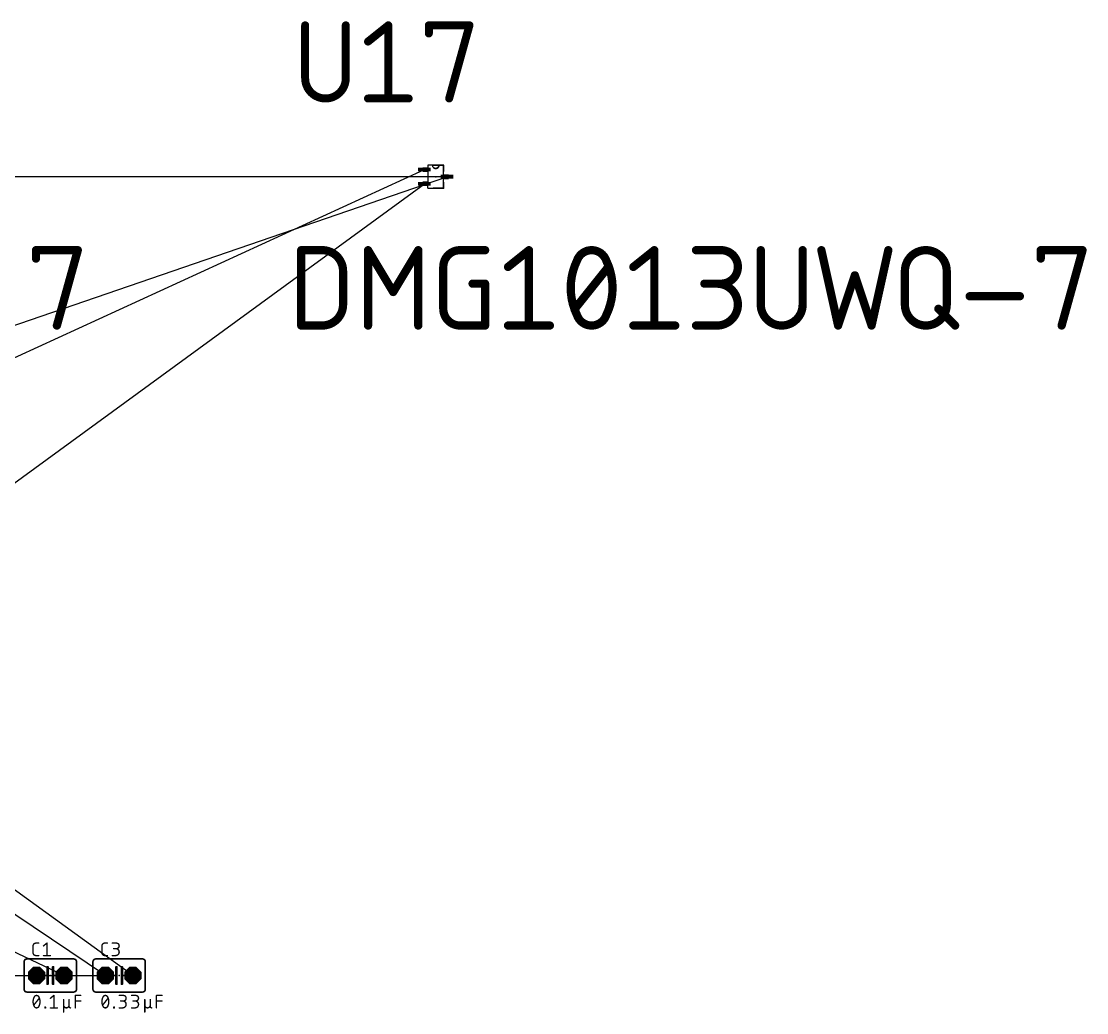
# Model space of a CAD drawing. Extents: x -132 to 159, y -19 to 91.
# Drawn here: x 60.8 to 159.1, y -0.9 to 90.5 of the extents above; entities that cross this region are included whole.
import ezdxf

# ---------------------------------------------------------------- set-up
doc = ezdxf.new("R2010")
doc.units = 0
for name, color, linetype in [('1', 22, 'CONTINUOUS'), ('17', 82, 'CONTINUOUS'), ('19', 53, 'CONTINUOUS'), ('21', 253, 'CONTINUOUS'), ('23', 7, 'CONTINUOUS'), ('25', 253, 'CONTINUOUS'), ('27', 253, 'CONTINUOUS'), ('51', 253, 'CONTINUOUS')]:
    doc.layers.add(name, color=color, linetype=linetype)

# ---------------------------------------------------------------- blocks, each defined once
blk = doc.blocks.new('OCTAGONP')
at = {"const_width": 0.5}
blk.add_lwpolyline([(-0.25, -0.1036), (-0.25, 0.1036), (-0.1036, 0.25), (0.1036, 0.25), (0.25, 0.1036), (0.25, -0.1036), (0.1036, -0.25), (-0.1036, -0.25), (-0.25, -0.1036), (-0.25, 0.1036)], dxfattribs=at)
blk = doc.blocks.new('RECT')
blk.add_solid([(-0.5, -0.5), (0.5, -0.5), (-0.5, 0.5), (0.5, 0.5)])

msp = doc.modelspace()

# ---------------------------------------------------------------- linework, layer by layer
at = {"layer": '19'}
for p, q in [((-11.43, 26.67), (98.0186, 76.8604)), ((-118.3386, 1.27), (100.1014, 76.2)), ((100.1014, 76.2), (7.3914, 76.2)), ((3.48, 6.705), (98.0186, 75.5396)), ((71.12, 2.54), (2.54, 52.07)), ((68.58, 2.54), (2.54, 46.99)), ((11.43, 27.94), (64.77, 2.54)), ((58.42, 2.54), (62.23, 2.54)), ((62.23, 2.54), (68.58, 2.54))]:
    msp.add_line(p, q, dxfattribs=at)
at = {"layer": '21'}
for points, const_width in [([(99.3648, 77.2668), (98.8314, 77.2668)], 0.1524), ([(99.7712, 77.2668), (99.3648, 77.2668)], 0.1524), ([(99.7712, 76.708), (99.7712, 77.2668)], 0.1524), ([(99.7712, 75.1332), (99.7712, 75.692)], 0.1524), ([(98.8314, 75.1332), (99.7712, 75.1332)], 0.1524), ([(61.341, 4.064), (65.659, 4.064)], 0.1524), ([(67.691, 4.064), (72.009, 4.064)], 0.1524), ([(61.087, 3.81), (61.087, 1.27)], 0.1524), ([(63.246, 3.302), (63.246, 2.54)], 0.254), ([(63.754, 2.54), (63.754, 3.302)], 0.254), ([(65.913, 3.81), (65.913, 1.27)], 0.1524), ([(67.437, 3.81), (67.437, 1.27)], 0.1524), ([(69.596, 3.302), (69.596, 2.54)], 0.254), ([(70.104, 2.54), (70.104, 3.302)], 0.254), ([(72.263, 3.81), (72.263, 1.27)], 0.1524), ([(63.246, 2.54), (63.119, 2.54)], 0.1524), ([(63.246, 2.54), (63.246, 1.778)], 0.254), ([(63.754, 2.54), (63.754, 1.778)], 0.254), ([(63.881, 2.54), (63.754, 2.54)], 0.1524), ([(69.596, 2.54), (69.469, 2.54)], 0.1524), ([(69.596, 2.54), (69.596, 1.778)], 0.254), ([(70.104, 2.54), (70.104, 1.778)], 0.254), ([(70.231, 2.54), (70.104, 2.54)], 0.1524), ([(65.659, 1.016), (61.341, 1.016)], 0.1524), ([(72.009, 1.016), (67.691, 1.016)], 0.1524)]:
    msp.add_lwpolyline(points, dxfattribs=dict(at, const_width=const_width))
for points, const_width in [([(98.8314, 77.3049, 1), (98.8314, 77.2287)], 0.0762), ([(98.933, 76.9874, 0.543), (99.3648, 77.2668)], 0.1524), ([(98.9486, 77.0222, 1), (98.9174, 76.9526)], 0.0762), ([(99.3648, 77.3049, 1), (99.3648, 77.2287)], 0.0762), ([(99.4029, 77.2667, 1), (99.3267, 77.2669)], 0.0762), ([(99.3648, 77.2287, 1), (99.3648, 77.3049)], 0.0762), ([(99.8093, 77.2668, 1), (99.7331, 77.2668)], 0.0762), ([(99.7331, 76.708, 1), (99.8093, 76.708)], 0.0762), ([(99.7712, 77.2287, 1), (99.7712, 77.3049)], 0.0762), ([(99.8093, 75.692, 1), (99.7331, 75.692)], 0.0762), ([(98.8314, 75.1713, 1), (98.8314, 75.0951)], 0.0762), ([(99.7331, 75.1332, 1), (99.8093, 75.1332)], 0.0762), ([(99.7712, 75.0951, 1), (99.7712, 75.1713)], 0.0762), ([(61.341, 4.064, 0.4142), (61.087, 3.81)], 0.1524), ([(61.341, 4.1021, 1), (61.341, 4.0259)], 0.0762), ([(61.341, 4.0259, 1), (61.341, 4.1021)], 0.0762), ([(65.913, 3.81, 0.4142), (65.659, 4.064)], 0.1524), ([(65.659, 4.1021, 1), (65.659, 4.0259)], 0.0762), ([(65.659, 4.0259, 1), (65.659, 4.1021)], 0.0762), ([(67.691, 4.064, 0.4142), (67.437, 3.81)], 0.1524), ([(67.691, 4.1021, 1), (67.691, 4.0259)], 0.0762), ([(67.691, 4.0259, 1), (67.691, 4.1021)], 0.0762), ([(72.263, 3.81, 0.4142), (72.009, 4.064)], 0.1524), ([(72.009, 4.1021, 1), (72.009, 4.0259)], 0.0762), ([(72.009, 4.0259, 1), (72.009, 4.1021)], 0.0762), ([(61.1251, 3.81, 1), (61.0489, 3.81)], 0.0762), ([(61.0489, 3.81, 1), (61.1251, 3.81)], 0.0762), ([(63.3095, 3.302, 1), (63.1825, 3.302)], 0.127), ([(63.8175, 3.302, 1), (63.6905, 3.302)], 0.127), ([(65.9511, 3.81, 1), (65.8749, 3.81)], 0.0762), ([(65.8749, 3.81, 1), (65.9511, 3.81)], 0.0762), ([(67.4751, 3.81, 1), (67.3989, 3.81)], 0.0762), ([(67.3989, 3.81, 1), (67.4751, 3.81)], 0.0762), ([(69.6595, 3.302, 1), (69.5325, 3.302)], 0.127), ([(70.1675, 3.302, 1), (70.0405, 3.302)], 0.127), ([(72.3011, 3.81, 1), (72.2249, 3.81)], 0.0762), ([(72.2249, 3.81, 1), (72.3011, 3.81)], 0.0762), ([(63.119, 2.5781, 1), (63.119, 2.5019)], 0.0762), ([(63.3095, 2.54, 1), (63.1825, 2.54)], 0.127), ([(63.1825, 2.54, 1), (63.3095, 2.54)], 0.127), ([(63.246, 2.5019, 1), (63.246, 2.5781)], 0.0762), ([(63.8175, 2.54, 1), (63.6905, 2.54)], 0.127), ([(63.6905, 2.54, 1), (63.8175, 2.54)], 0.127), ([(63.754, 2.5781, 1), (63.754, 2.5019)], 0.0762), ([(63.881, 2.5019, 1), (63.881, 2.5781)], 0.0762), ([(69.469, 2.5781, 1), (69.469, 2.5019)], 0.0762), ([(69.6595, 2.54, 1), (69.5325, 2.54)], 0.127), ([(69.5325, 2.54, 1), (69.6595, 2.54)], 0.127), ([(69.596, 2.5019, 1), (69.596, 2.5781)], 0.0762), ([(70.1675, 2.54, 1), (70.0405, 2.54)], 0.127), ([(70.0405, 2.54, 1), (70.1675, 2.54)], 0.127), ([(70.104, 2.5781, 1), (70.104, 2.5019)], 0.0762), ([(70.231, 2.5019, 1), (70.231, 2.5781)], 0.0762), ([(61.087, 1.27, 0.4142), (61.341, 1.016)], 0.1524), ([(61.1251, 1.27, 1), (61.0489, 1.27)], 0.0762), ([(61.0489, 1.27, 1), (61.1251, 1.27)], 0.0762), ([(61.341, 1.0541, 1), (61.341, 0.9779)], 0.0762), ([(61.341, 0.9779, 1), (61.341, 1.0541)], 0.0762), ([(63.1825, 1.778, 1), (63.3095, 1.778)], 0.127), ([(63.6905, 1.778, 1), (63.8175, 1.778)], 0.127), ([(65.659, 1.016, 0.4142), (65.913, 1.27)], 0.1524), ([(65.659, 1.0541, 1), (65.659, 0.9779)], 0.0762), ([(65.659, 0.9779, 1), (65.659, 1.0541)], 0.0762), ([(65.9511, 1.27, 1), (65.8749, 1.27)], 0.0762), ([(65.8749, 1.27, 1), (65.9511, 1.27)], 0.0762), ([(67.437, 1.27, 0.4142), (67.691, 1.016)], 0.1524), ([(67.4751, 1.27, 1), (67.3989, 1.27)], 0.0762), ([(67.3989, 1.27, 1), (67.4751, 1.27)], 0.0762), ([(67.691, 1.0541, 1), (67.691, 0.9779)], 0.0762), ([(67.691, 0.9779, 1), (67.691, 1.0541)], 0.0762), ([(69.5325, 1.778, 1), (69.6595, 1.778)], 0.127), ([(70.0405, 1.778, 1), (70.1675, 1.778)], 0.127), ([(72.009, 1.016, 0.4142), (72.263, 1.27)], 0.1524), ([(72.009, 1.0541, 1), (72.009, 0.9779)], 0.0762), ([(72.009, 0.9779, 1), (72.009, 1.0541)], 0.0762), ([(72.3011, 1.27, 1), (72.2249, 1.27)], 0.0762), ([(72.2249, 1.27, 1), (72.3011, 1.27)], 0.0762)]:
    msp.add_lwpolyline(points, format="xyb", dxfattribs=dict(at, const_width=const_width))
at = {"layer": '23'}
for p in [(99.06, 76.2), (63.5, 2.54), (69.85, 2.54)]:
    msp.add_point(p, dxfattribs=at)
at = {"layer": '25'}
for points, const_width in [([(87.0152, 90.1612), (87.0152, 85.2878)], 0.7366), ([(90.764, 85.2878), (90.764, 90.1612)], 0.7366), ([(92.8156, 88.6617), (94.69, 90.1612)], 0.7366), ([(94.69, 90.1612), (94.69, 83.4134)], 0.7366), ([(98.4289, 89.4115), (98.4289, 90.1612)], 0.7366), ([(98.4289, 90.1612), (102.1777, 90.1612)], 0.7366), ([(102.1777, 90.1612), (100.3033, 83.4134)], 0.7366), ([(92.8156, 83.4134), (96.5644, 83.4134)], 0.7366), ([(61.9125, 4.6355), (61.9125, 5.2705)], 0.127), ([(62.1665, 5.5245), (62.4205, 5.5245)], 0.127), ([(62.8687, 5.2705), (63.1862, 5.5245)], 0.127), ([(63.1862, 5.5245), (63.1862, 4.3815)], 0.127), ([(68.2625, 4.6355), (68.2625, 5.2705)], 0.127), ([(68.5165, 5.5245), (68.7705, 5.5245)], 0.127), ([(69.2187, 5.5245), (69.5997, 5.5245)], 0.127), ([(69.5997, 5.0165), (69.3457, 5.0165)], 0.127), ([(62.4205, 4.3815), (62.1665, 4.3815)], 0.127), ([(62.8687, 4.3815), (63.5037, 4.3815)], 0.127), ([(68.7705, 4.3815), (68.5165, 4.3815)], 0.127), ([(69.2187, 4.3815), (69.5362, 4.3815)], 0.127)]:
    msp.add_lwpolyline(points, dxfattribs=dict(at, const_width=const_width))
for points, const_width in [([(87.1994, 90.1612, 1), (86.8311, 90.1612)], 0.3683), ([(90.9481, 90.1612, 1), (90.5798, 90.1612)], 0.3683), ([(94.8742, 90.1612, 1), (94.5059, 90.1612)], 0.3683), ([(94.805, 90.0174, 1), (94.575, 90.305)], 0.3683), ([(98.4289, 90.3454, 1), (98.4289, 89.9771)], 0.3683), ([(98.6131, 90.1612, 1), (98.2448, 90.1612)], 0.3683), ([(102.3551, 90.1119, 1), (102.0003, 90.2105)], 0.3683), ([(102.1777, 89.9771, 1), (102.1777, 90.3454)], 0.3683), ([(98.2448, 89.4115, 1), (98.6131, 89.4115)], 0.3683), ([(92.7006, 88.8055, 1), (92.9307, 88.5179)], 0.3683), ([(87.0152, 85.2878, 1), (90.764, 85.2878)], 0.7366), ([(87.1994, 85.2878, 1), (86.8311, 85.2878)], 0.3683), ([(90.9481, 85.2878, 1), (90.5798, 85.2878)], 0.3683), ([(86.8311, 85.2878, 1), (87.1994, 85.2878)], 0.3683), ([(90.5798, 85.2878, 1), (90.9481, 85.2878)], 0.3683), ([(92.8156, 83.5976, 1), (92.8156, 83.2293)], 0.3683), ([(94.5059, 83.4134, 1), (94.8742, 83.4134)], 0.3683), ([(96.5644, 83.2293, 1), (96.5644, 83.5976)], 0.3683), ([(100.1259, 83.4627, 1), (100.4807, 83.3641)], 0.3683), ([(61.9443, 5.2705, 1), (61.8807, 5.2705)], 0.0635), ([(61.8807, 5.2705, 1), (61.9443, 5.2705)], 0.0635), ([(62.1665, 5.5245, 0.4142), (61.9125, 5.2705)], 0.127), ([(62.1665, 5.5563, 1), (62.1665, 5.4928)], 0.0635), ([(62.1665, 5.4928, 1), (62.1665, 5.5563)], 0.0635), ([(62.4205, 5.4928, 1), (62.4205, 5.5563)], 0.0635), ([(62.8489, 5.2953, 1), (62.8886, 5.2457)], 0.0635), ([(63.218, 5.5245, 1), (63.1545, 5.5245)], 0.0635), ([(63.2061, 5.4997, 1), (63.1664, 5.5493)], 0.0635), ([(68.5165, 5.5245, 0.4142), (68.2625, 5.2705)], 0.127), ([(68.2943, 5.2705, 1), (68.2308, 5.2705)], 0.0635), ([(68.2308, 5.2705, 1), (68.2943, 5.2705)], 0.0635), ([(68.5165, 5.5563, 1), (68.5165, 5.4928)], 0.0635), ([(68.5165, 5.4928, 1), (68.5165, 5.5563)], 0.0635), ([(68.7705, 5.4928, 1), (68.7705, 5.5563)], 0.0635), ([(69.2187, 5.5563, 1), (69.2187, 5.4928)], 0.0635), ([(69.3457, 5.0483, 1), (69.3457, 4.9848)], 0.0635), ([(69.5362, 5.0483, 1), (69.5362, 4.9848)], 0.0635), ([(69.5362, 4.3815, 1), (69.5362, 5.0165)], 0.127), ([(69.5997, 5.0165, 1), (69.5997, 5.5245)], 0.127), ([(69.5997, 5.5563, 1), (69.5997, 5.4928)], 0.0635), ([(69.5997, 5.0483, 1), (69.5997, 4.9848)], 0.0635), ([(69.5997, 5.4928, 1), (69.5997, 5.5563)], 0.0635), ([(69.5997, 4.9848, 1), (69.5997, 5.0483)], 0.0635), ([(61.9443, 4.6355, 1), (61.8807, 4.6355)], 0.0635), ([(61.8807, 4.6355, 1), (61.9443, 4.6355)], 0.0635), ([(61.9125, 4.6355, 0.4142), (62.1665, 4.3815)], 0.127), ([(62.1665, 4.4132, 1), (62.1665, 4.3498)], 0.0635), ([(62.1665, 4.3498, 1), (62.1665, 4.4132)], 0.0635), ([(62.4205, 4.3498, 1), (62.4205, 4.4132)], 0.0635), ([(62.8687, 4.4132, 1), (62.8687, 4.3498)], 0.0635), ([(63.1545, 4.3815, 1), (63.218, 4.3815)], 0.0635), ([(63.5037, 4.3498, 1), (63.5037, 4.4132)], 0.0635), ([(68.2625, 4.6355, 0.4142), (68.5165, 4.3815)], 0.127), ([(68.2943, 4.6355, 1), (68.2308, 4.6355)], 0.0635), ([(68.2308, 4.6355, 1), (68.2943, 4.6355)], 0.0635), ([(68.5165, 4.4132, 1), (68.5165, 4.3498)], 0.0635), ([(68.5165, 4.3498, 1), (68.5165, 4.4132)], 0.0635), ([(68.7705, 4.3498, 1), (68.7705, 4.4132)], 0.0635), ([(69.2187, 4.4132, 1), (69.2187, 4.3498)], 0.0635), ([(69.5362, 4.4132, 1), (69.5362, 4.3498)], 0.0635), ([(69.5362, 4.3498, 1), (69.5362, 4.4132)], 0.0635)]:
    msp.add_lwpolyline(points, format="xyb", dxfattribs=dict(at, const_width=const_width))
at = {"layer": '27'}
for points, const_width in [([(62.1781, 68.6532), (62.1781, 69.4253)], 0.762), ([(62.1781, 69.4253), (66.0382, 69.4253)], 0.762), ([(66.0382, 69.4253), (64.1081, 62.4771)], 0.762), ([(86.6532, 62.4771), (86.6532, 69.4253)], 0.762), ([(86.6532, 69.4253), (88.5832, 69.4253)], 0.762), ([(92.8208, 62.4771), (92.8208, 69.4253)], 0.762), ([(92.8208, 69.4253), (95.1369, 65.5652)], 0.762), ([(95.1369, 65.5652), (97.4529, 69.4253)], 0.762), ([(97.4529, 69.4253), (97.4529, 62.4771)], 0.762), ([(101.3045, 69.4253), (103.6206, 69.4253)], 0.762), ([(105.7358, 67.8812), (107.6659, 69.4253)], 0.762), ([(107.6659, 69.4253), (107.6659, 62.4771)], 0.762), ([(117.3011, 67.8812), (119.2311, 69.4253)], 0.762), ([(119.2311, 69.4253), (119.2311, 62.4771)], 0.762), ([(123.0837, 69.4253), (125.3998, 69.4253)], 0.762), ([(129.0591, 69.4253), (129.0591, 64.4071)], 0.762), ([(132.9192, 64.4071), (132.9192, 69.4253)], 0.762), ([(134.6474, 69.4253), (136.1915, 62.4771)], 0.762), ([(139.2795, 62.4771), (140.8236, 69.4253)], 0.762), ([(154.8881, 68.6532), (154.8881, 69.4253)], 0.762), ([(154.8881, 69.4253), (158.7482, 69.4253)], 0.762), ([(158.7482, 69.4253), (156.8181, 62.4771)], 0.762), ([(90.5133, 67.4952), (90.5133, 64.4071)], 0.762), ([(99.7605, 64.0211), (99.7605, 67.8812)], 0.762), ([(111.9045, 64.0211), (114.9925, 67.8812)], 0.762), ([(142.3556, 64.4071), (142.3556, 67.4952)], 0.762), ([(146.2157, 67.4952), (146.2157, 64.4071)], 0.762), ([(136.1915, 62.4771), (137.7355, 67.1092)], 0.762), ([(137.7355, 67.1092), (139.2795, 62.4771)], 0.762), ([(102.4625, 66.3372), (103.6206, 66.3372)], 0.762), ([(103.6206, 66.3372), (103.6206, 62.4771)], 0.762), ([(125.3998, 66.3372), (123.8557, 66.3372)], 0.762), ([(148.334, 65.1792), (152.9661, 65.1792)], 0.762), ([(145.4437, 64.0211), (146.9877, 62.4771)], 0.762), ([(88.5832, 62.4771), (86.6532, 62.4771)], 0.762), ([(103.6206, 62.4771), (101.3045, 62.4771)], 0.762), ([(105.7358, 62.4771), (109.5959, 62.4771)], 0.762), ([(117.3011, 62.4771), (121.1612, 62.4771)], 0.762), ([(123.0837, 62.4771), (125.0137, 62.4771)], 0.762), ([(61.976, -0.1905), (62.484, 0.4445)], 0.127), ([(63.5127, 0.4445), (63.8302, 0.6985)], 0.127), ([(63.8302, 0.6985), (63.8302, -0.4445)], 0.127), ([(64.7274, -0.8255), (64.7274, 0.3175)], 0.127), ([(65.2354, 0.3175), (65.2354, -0.1905)], 0.127), ([(65.8012, -0.4445), (65.8012, 0.6985)], 0.127), ([(65.8012, 0.6985), (66.3092, 0.6985)], 0.127), ([(65.8012, 0.1905), (66.3092, 0.1905)], 0.127), ([(68.326, -0.1905), (68.834, 0.4445)], 0.127), ([(69.8627, 0.6985), (70.2437, 0.6985)], 0.127), ([(70.2437, 0.1905), (69.9897, 0.1905)], 0.127), ([(71.0057, 0.6985), (71.3867, 0.6985)], 0.127), ([(71.3867, 0.1905), (71.1327, 0.1905)], 0.127), ([(72.2204, -0.8255), (72.2204, 0.3175)], 0.127), ([(72.7284, 0.3175), (72.7284, -0.1905)], 0.127), ([(73.2942, -0.4445), (73.2942, 0.6985)], 0.127), ([(73.2942, 0.6985), (73.8022, 0.6985)], 0.127), ([(73.2942, 0.1905), (73.8022, 0.1905)], 0.127), ([(62.9984, -0.4445), (62.9984, -0.381)], 0.127), ([(62.9984, -0.381), (63.0618, -0.381)], 0.127), ([(63.0618, -0.4445), (62.9984, -0.4445)], 0.127), ([(63.0618, -0.381), (63.0618, -0.4445)], 0.127), ([(63.5127, -0.4445), (64.1477, -0.4445)], 0.127), ([(65.2354, -0.1905), (65.2354, -0.3175)], 0.127), ([(69.3483, -0.4445), (69.3483, -0.381)], 0.127), ([(69.3483, -0.381), (69.4119, -0.381)], 0.127), ([(69.4119, -0.4445), (69.3483, -0.4445)], 0.127), ([(69.4119, -0.381), (69.4119, -0.4445)], 0.127), ([(69.8627, -0.4445), (70.1802, -0.4445)], 0.127), ([(71.0057, -0.4445), (71.3232, -0.4445)], 0.127), ([(72.7284, -0.1905), (72.7284, -0.3175)], 0.127)]:
    msp.add_lwpolyline(points, dxfattribs=dict(at, const_width=const_width))
for points, const_width in [([(62.3686, 69.4253, 1), (61.9876, 69.4253)], 0.381), ([(62.1781, 69.6158, 1), (62.1781, 69.2348)], 0.381), ([(66.2217, 69.3743, 1), (65.8546, 69.4762)], 0.381), ([(66.0382, 69.2348, 1), (66.0382, 69.6158)], 0.381), ([(86.8437, 69.4253, 1), (86.4627, 69.4253)], 0.381), ([(86.6532, 69.6158, 1), (86.6532, 69.2348)], 0.381), ([(90.5133, 67.4952, 0.4142), (88.5832, 69.4253)], 0.762), ([(88.5832, 69.6158, 1), (88.5832, 69.2348)], 0.381), ([(88.5832, 69.2348, 1), (88.5832, 69.6158)], 0.381), ([(93.0113, 69.4253, 1), (92.6303, 69.4253)], 0.381), ([(92.9842, 69.5233, 1), (92.6575, 69.3272)], 0.381), ([(97.6434, 69.4253, 1), (97.2624, 69.4253)], 0.381), ([(97.6163, 69.3272, 1), (97.2896, 69.5233)], 0.381), ([(101.3045, 69.4253, 0.4142), (99.7605, 67.8812)], 0.762), ([(101.3045, 69.6158, 1), (101.3045, 69.2348)], 0.381), ([(101.3045, 69.2348, 1), (101.3045, 69.6158)], 0.381), ([(103.6206, 69.2348, 1), (103.6206, 69.6158)], 0.381), ([(107.8564, 69.4253, 1), (107.4754, 69.4253)], 0.381), ([(107.7849, 69.2765, 1), (107.5469, 69.574)], 0.381), ([(113.4485, 69.4253, 0.3205), (112.0975, 68.4602)], 0.762), ([(114.7995, 68.4602, 0.3205), (113.4485, 69.4253)], 0.762), ([(113.4485, 69.6158, 1), (113.4485, 69.2348)], 0.381), ([(113.4485, 69.2348, 1), (113.4485, 69.6158)], 0.381), ([(119.4216, 69.4253, 1), (119.0406, 69.4253)], 0.381), ([(119.3501, 69.2765, 1), (119.1121, 69.574)], 0.381), ([(123.0837, 69.6158, 1), (123.0837, 69.2348)], 0.381), ([(125.3998, 66.3372, 1), (125.3998, 69.4253)], 0.762), ([(125.3998, 69.6158, 1), (125.3998, 69.2348)], 0.381), ([(125.3998, 69.2348, 1), (125.3998, 69.6158)], 0.381), ([(129.2496, 69.4253, 1), (128.8686, 69.4253)], 0.381), ([(133.1097, 69.4253, 1), (132.7287, 69.4253)], 0.381), ([(134.8334, 69.4666, 1), (134.4615, 69.3839)], 0.381), ([(141.0095, 69.3839, 1), (140.6376, 69.4666)], 0.381), ([(146.2157, 67.4952, 1), (142.3556, 67.4952)], 0.762), ([(155.0786, 69.4253, 1), (154.6976, 69.4253)], 0.381), ([(154.8881, 69.6158, 1), (154.8881, 69.2348)], 0.381), ([(158.9317, 69.3743, 1), (158.5646, 69.4762)], 0.381), ([(158.7482, 69.2348, 1), (158.7482, 69.6158)], 0.381), ([(61.9876, 68.6532, 1), (62.3686, 68.6532)], 0.381), ([(112.0975, 68.4602, 0.1139), (111.5185, 65.9512)], 0.762), ([(112.2687, 68.3768, 1), (111.9262, 68.5437)], 0.381), ([(114.9708, 68.5437, 1), (114.6283, 68.3768)], 0.381), ([(115.3785, 65.9512, 0.1139), (114.7995, 68.4602)], 0.762), ([(154.6976, 68.6532, 1), (155.0786, 68.6532)], 0.381), ([(90.7038, 67.4952, 1), (90.3228, 67.4952)], 0.381), ([(99.951, 67.8812, 1), (99.57, 67.8812)], 0.381), ([(99.57, 67.8812, 1), (99.951, 67.8812)], 0.381), ([(105.6168, 68.03, 1), (105.8548, 67.7325)], 0.381), ([(111.9173, 68.522, 1), (112.2777, 68.3985)], 0.381), ([(114.6193, 68.3985, 1), (114.9797, 68.522)], 0.381), ([(115.1413, 67.7622, 1), (114.8438, 68.0002)], 0.381), ([(117.1821, 68.03, 1), (117.4201, 67.7325)], 0.381), ([(142.5461, 67.4952, 1), (142.1651, 67.4952)], 0.381), ([(146.4062, 67.4952, 1), (146.0252, 67.4952)], 0.381), ([(90.3228, 67.4952, 1), (90.7038, 67.4952)], 0.381), ([(137.9162, 67.1694, 1), (137.5548, 67.049)], 0.381), ([(137.9162, 67.049, 1), (137.5548, 67.1694)], 0.381), ([(142.1651, 67.4952, 1), (142.5461, 67.4952)], 0.381), ([(146.0252, 67.4952, 1), (146.4062, 67.4952)], 0.381), ([(102.4625, 66.5277, 1), (102.4625, 66.1467)], 0.381), ([(103.8111, 66.3372, 1), (103.4301, 66.3372)], 0.381), ([(103.6206, 66.1467, 1), (103.6206, 66.5277)], 0.381), ([(111.5185, 65.9512, 0.1139), (112.0975, 63.4421)], 0.762), ([(111.709, 65.9512, 1), (111.328, 65.9512)], 0.381), ([(111.328, 65.9512, 1), (111.709, 65.9512)], 0.381), ([(114.7995, 63.4421, 0.1139), (115.3785, 65.9512)], 0.762), ([(115.569, 65.9512, 1), (115.188, 65.9512)], 0.381), ([(115.188, 65.9512, 1), (115.569, 65.9512)], 0.381), ([(123.8557, 66.5277, 1), (123.8557, 66.1467)], 0.381), ([(125.0137, 62.4771, 1), (125.0137, 66.3372)], 0.762), ([(125.0137, 66.5277, 1), (125.0137, 66.1467)], 0.381), ([(125.3998, 66.5277, 1), (125.3998, 66.1467)], 0.381), ([(125.3998, 66.1467, 1), (125.3998, 66.5277)], 0.381), ([(94.9735, 65.6632, 1), (95.3002, 65.4672)], 0.381), ([(94.9735, 65.4672, 1), (95.3002, 65.6632)], 0.381), ([(148.334, 65.3697, 1), (148.334, 64.9887)], 0.381), ([(152.9661, 64.9887, 1), (152.9661, 65.3697)], 0.381), ([(88.5832, 62.4771, 0.4142), (90.5133, 64.4071)], 0.762), ([(90.7038, 64.4071, 1), (90.3228, 64.4071)], 0.381), ([(90.3228, 64.4071, 1), (90.7038, 64.4071)], 0.381), ([(99.7605, 64.0211, 0.4142), (101.3045, 62.4771)], 0.762), ([(99.951, 64.0211, 1), (99.57, 64.0211)], 0.381), ([(99.57, 64.0211, 1), (99.951, 64.0211)], 0.381), ([(111.7557, 64.1401, 1), (112.0532, 63.9021)], 0.381), ([(129.0591, 64.4071, 1), (132.9192, 64.4071)], 0.762), ([(129.2496, 64.4071, 1), (128.8686, 64.4071)], 0.381), ([(128.8686, 64.4071, 1), (129.2496, 64.4071)], 0.381), ([(133.1097, 64.4071, 1), (132.7287, 64.4071)], 0.381), ([(132.7287, 64.4071, 1), (133.1097, 64.4071)], 0.381), ([(142.3556, 64.4071, 1), (146.2157, 64.4071)], 0.762), ([(142.5461, 64.4071, 1), (142.1651, 64.4071)], 0.381), ([(142.1651, 64.4071, 1), (142.5461, 64.4071)], 0.381), ([(145.5784, 64.1558, 1), (145.3089, 63.8864)], 0.381), ([(146.4062, 64.4071, 1), (146.0252, 64.4071)], 0.381), ([(146.0252, 64.4071, 1), (146.4062, 64.4071)], 0.381), ([(112.0975, 63.4421, 0.3205), (113.4485, 62.4771)], 0.762), ([(112.2777, 63.5039, 1), (111.9173, 63.3803)], 0.381), ([(111.9262, 63.3586, 1), (112.2687, 63.5256)], 0.381), ([(113.4485, 62.4771, 0.3205), (114.7995, 63.4421)], 0.762), ([(114.6283, 63.5256, 1), (114.9708, 63.3586)], 0.381), ([(114.9797, 63.3803, 1), (114.6193, 63.5039)], 0.381), ([(63.9246, 62.5281, 1), (64.2917, 62.4261)], 0.381), ([(86.6532, 62.6676, 1), (86.6532, 62.2866)], 0.381), ([(86.4627, 62.4771, 1), (86.8437, 62.4771)], 0.381), ([(88.5832, 62.6676, 1), (88.5832, 62.2866)], 0.381), ([(88.5832, 62.2866, 1), (88.5832, 62.6676)], 0.381), ([(92.6303, 62.4771, 1), (93.0113, 62.4771)], 0.381), ([(97.2624, 62.4771, 1), (97.6434, 62.4771)], 0.381), ([(101.3045, 62.6676, 1), (101.3045, 62.2866)], 0.381), ([(101.3045, 62.2866, 1), (101.3045, 62.6676)], 0.381), ([(103.4301, 62.4771, 1), (103.8111, 62.4771)], 0.381), ([(103.6206, 62.2866, 1), (103.6206, 62.6676)], 0.381), ([(105.7358, 62.6676, 1), (105.7358, 62.2866)], 0.381), ([(107.4754, 62.4771, 1), (107.8564, 62.4771)], 0.381), ([(109.5959, 62.2866, 1), (109.5959, 62.6676)], 0.381), ([(113.4485, 62.6676, 1), (113.4485, 62.2866)], 0.381), ([(113.4485, 62.2866, 1), (113.4485, 62.6676)], 0.381), ([(117.3011, 62.6676, 1), (117.3011, 62.2866)], 0.381), ([(119.0406, 62.4771, 1), (119.4216, 62.4771)], 0.381), ([(121.1612, 62.2866, 1), (121.1612, 62.6676)], 0.381), ([(123.0837, 62.6676, 1), (123.0837, 62.2866)], 0.381), ([(125.0137, 62.6676, 1), (125.0137, 62.2866)], 0.381), ([(125.0137, 62.2866, 1), (125.0137, 62.6676)], 0.381), ([(136.0107, 62.5373, 1), (136.3722, 62.4169)], 0.381), ([(136.0055, 62.4358, 1), (136.3774, 62.5184)], 0.381), ([(139.0936, 62.5184, 1), (139.4655, 62.4358)], 0.381), ([(139.0988, 62.4169, 1), (139.4603, 62.5373)], 0.381), ([(146.853, 62.3424, 1), (147.1224, 62.6118)], 0.381), ([(156.6346, 62.5281, 1), (157.0017, 62.4261)], 0.381), ([(61.9443, 0.127, 1), (61.8807, 0.127)], 0.0635), ([(61.8807, 0.127, 1), (61.9443, 0.127)], 0.0635), ([(62.0078, 0.5398, 0.1139), (61.9125, 0.127)], 0.127), ([(61.9125, 0.127, 0.1139), (62.0078, -0.2858)], 0.127), ([(61.9777, 0.55, 1), (62.0378, 0.5295)], 0.0635), ([(62.23, 0.6985, 0.3205), (62.0078, 0.5398)], 0.127), ([(62.0363, 0.5258, 1), (61.9792, 0.5537)], 0.0635), ([(62.23, 0.7303, 1), (62.23, 0.6667)], 0.0635), ([(62.4523, 0.5398, 0.3205), (62.23, 0.6985)], 0.127), ([(62.23, 0.6667, 1), (62.23, 0.7303)], 0.0635), ([(62.4808, 0.5537, 1), (62.4237, 0.5258)], 0.0635), ([(62.5475, 0.127, 0.1139), (62.4523, 0.5398)], 0.127), ([(62.4523, -0.2858, 0.1139), (62.5475, 0.127)], 0.127), ([(62.4222, 0.5295, 1), (62.4823, 0.55)], 0.0635), ([(62.5088, 0.4247, 1), (62.4592, 0.4643)], 0.0635), ([(62.5793, 0.127, 1), (62.5158, 0.127)], 0.0635), ([(62.5158, 0.127, 1), (62.5793, 0.127)], 0.0635), ([(63.4929, 0.4693, 1), (63.5325, 0.4197)], 0.0635), ([(63.862, 0.6985, 1), (63.7985, 0.6985)], 0.0635), ([(63.85, 0.6737, 1), (63.8104, 0.7233)], 0.0635), ([(64.7592, 0.3175, 1), (64.6957, 0.3175)], 0.0635), ([(65.2672, 0.3175, 1), (65.2037, 0.3175)], 0.0635), ([(65.8012, 0.7303, 1), (65.8012, 0.6667)], 0.0635), ([(65.833, 0.6985, 1), (65.7695, 0.6985)], 0.0635), ([(65.8012, 0.2223, 1), (65.8012, 0.1588)], 0.0635), ([(66.3092, 0.6667, 1), (66.3092, 0.7303)], 0.0635), ([(66.3092, 0.1588, 1), (66.3092, 0.2223)], 0.0635), ([(68.3578, 0.5398, 0.1139), (68.2625, 0.127)], 0.127), ([(68.2625, 0.127, 0.1139), (68.3578, -0.2858)], 0.127), ([(68.2943, 0.127, 1), (68.2308, 0.127)], 0.0635), ([(68.2308, 0.127, 1), (68.2943, 0.127)], 0.0635), ([(68.3277, 0.55, 1), (68.3878, 0.5295)], 0.0635), ([(68.58, 0.6985, 0.3205), (68.3578, 0.5398)], 0.127), ([(68.3863, 0.5258, 1), (68.3292, 0.5537)], 0.0635), ([(68.58, 0.7303, 1), (68.58, 0.6667)], 0.0635), ([(68.8023, 0.5398, 0.3205), (68.58, 0.6985)], 0.127), ([(68.58, 0.6667, 1), (68.58, 0.7303)], 0.0635), ([(68.8308, 0.5537, 1), (68.7737, 0.5258)], 0.0635), ([(68.8975, 0.127, 0.1139), (68.8023, 0.5398)], 0.127), ([(68.8023, -0.2858, 0.1139), (68.8975, 0.127)], 0.127), ([(68.7722, 0.5295, 1), (68.8323, 0.55)], 0.0635), ([(68.8588, 0.4247, 1), (68.8092, 0.4643)], 0.0635), ([(68.9293, 0.127, 1), (68.8658, 0.127)], 0.0635), ([(68.8658, 0.127, 1), (68.9293, 0.127)], 0.0635), ([(69.8627, 0.7303, 1), (69.8627, 0.6667)], 0.0635), ([(69.9897, 0.2223, 1), (69.9897, 0.1588)], 0.0635), ([(70.1802, -0.4445, 1), (70.1802, 0.1905)], 0.127), ([(70.1802, 0.2223, 1), (70.1802, 0.1588)], 0.0635), ([(70.2437, 0.7303, 1), (70.2437, 0.6667)], 0.0635), ([(70.2437, 0.1905, 1), (70.2437, 0.6985)], 0.127), ([(70.2437, 0.2223, 1), (70.2437, 0.1588)], 0.0635), ([(70.2437, 0.6667, 1), (70.2437, 0.7303)], 0.0635), ([(70.2437, 0.1588, 1), (70.2437, 0.2223)], 0.0635), ([(71.0057, 0.7303, 1), (71.0057, 0.6667)], 0.0635), ([(71.1327, 0.2223, 1), (71.1327, 0.1588)], 0.0635), ([(71.3232, -0.4445, 1), (71.3232, 0.1905)], 0.127), ([(71.3232, 0.2223, 1), (71.3232, 0.1588)], 0.0635), ([(71.3867, 0.7303, 1), (71.3867, 0.6667)], 0.0635), ([(71.3867, 0.1905, 1), (71.3867, 0.6985)], 0.127), ([(71.3867, 0.2223, 1), (71.3867, 0.1588)], 0.0635), ([(71.3867, 0.6667, 1), (71.3867, 0.7303)], 0.0635), ([(71.3867, 0.1588, 1), (71.3867, 0.2223)], 0.0635), ([(72.2522, 0.3175, 1), (72.1887, 0.3175)], 0.0635), ([(72.7602, 0.3175, 1), (72.6967, 0.3175)], 0.0635), ([(73.2942, 0.7303, 1), (73.2942, 0.6667)], 0.0635), ([(73.2942, 0.2223, 1), (73.2942, 0.1588)], 0.0635), ([(73.326, 0.6985, 1), (73.2625, 0.6985)], 0.0635), ([(73.8022, 0.6667, 1), (73.8022, 0.7303)], 0.0635), ([(73.8022, 0.1588, 1), (73.8022, 0.2223)], 0.0635), ([(61.9512, -0.1707, 1), (62.0008, -0.2103)], 0.0635), ([(62.0378, -0.2755, 1), (61.9777, -0.296)], 0.0635), ([(62.0078, -0.2858, 0.3205), (62.23, -0.4445)], 0.127), ([(61.9792, -0.2997, 1), (62.0363, -0.2718)], 0.0635), ([(62.23, -0.4445, 0.3205), (62.4523, -0.2858)], 0.127), ([(62.23, -0.4128, 1), (62.23, -0.4763)], 0.0635), ([(62.23, -0.4763, 1), (62.23, -0.4128)], 0.0635), ([(62.4237, -0.2718, 1), (62.4808, -0.2997)], 0.0635), ([(62.4823, -0.296, 1), (62.4222, -0.2755)], 0.0635), ([(63.0301, -0.381, 1), (62.9666, -0.381)], 0.0635), ([(62.9666, -0.4445, 1), (63.0301, -0.4445)], 0.0635), ([(62.9984, -0.3493, 1), (62.9984, -0.4128)], 0.0635), ([(62.9984, -0.4128, 1), (62.9984, -0.4763)], 0.0635), ([(63.0936, -0.381, 1), (63.0301, -0.381)], 0.0635), ([(63.0301, -0.4445, 1), (63.0936, -0.4445)], 0.0635), ([(63.0618, -0.4128, 1), (63.0618, -0.3493)], 0.0635), ([(63.0618, -0.4763, 1), (63.0618, -0.4128)], 0.0635), ([(63.5127, -0.4128, 1), (63.5127, -0.4763)], 0.0635), ([(63.7985, -0.4445, 1), (63.862, -0.4445)], 0.0635), ([(64.1477, -0.4763, 1), (64.1477, -0.4128)], 0.0635), ([(64.7274, -0.1905, 1), (65.2354, -0.1905)], 0.127), ([(64.7592, -0.1905, 1), (64.6957, -0.1905)], 0.0635), ([(64.6957, -0.8255, 1), (64.7592, -0.8255)], 0.0635), ([(65.2672, -0.1905, 1), (65.2037, -0.1905)], 0.0635), ([(65.2672, -0.1905, 1), (65.2037, -0.1905)], 0.0635), ([(65.2037, -0.1905, 1), (65.2672, -0.1905)], 0.0635), ([(65.2354, -0.3175, 0.4142), (65.3624, -0.4445)], 0.127), ([(65.2672, -0.3175, 1), (65.2037, -0.3175)], 0.0635), ([(65.2037, -0.3175, 1), (65.2672, -0.3175)], 0.0635), ([(65.3624, -0.4763, 1), (65.3624, -0.4128)], 0.0635), ([(65.7695, -0.4445, 1), (65.833, -0.4445)], 0.0635), ([(68.3012, -0.1707, 1), (68.3508, -0.2103)], 0.0635), ([(68.3878, -0.2755, 1), (68.3277, -0.296)], 0.0635), ([(68.3578, -0.2858, 0.3205), (68.58, -0.4445)], 0.127), ([(68.3292, -0.2997, 1), (68.3863, -0.2718)], 0.0635), ([(68.58, -0.4445, 0.3205), (68.8023, -0.2858)], 0.127), ([(68.58, -0.4128, 1), (68.58, -0.4763)], 0.0635), ([(68.58, -0.4763, 1), (68.58, -0.4128)], 0.0635), ([(68.7737, -0.2718, 1), (68.8308, -0.2997)], 0.0635), ([(68.8323, -0.296, 1), (68.7722, -0.2755)], 0.0635), ([(69.3801, -0.381, 1), (69.3166, -0.381)], 0.0635), ([(69.3483, -0.3493, 1), (69.3483, -0.4128)], 0.0635), ([(69.3483, -0.4128, 1), (69.3483, -0.4763)], 0.0635), ([(69.3166, -0.4445, 1), (69.3801, -0.4445)], 0.0635), ([(69.4436, -0.381, 1), (69.3801, -0.381)], 0.0635), ([(69.3801, -0.4445, 1), (69.4436, -0.4445)], 0.0635), ([(69.4119, -0.4128, 1), (69.4119, -0.3493)], 0.0635), ([(69.4119, -0.4763, 1), (69.4119, -0.4128)], 0.0635), ([(69.8627, -0.4128, 1), (69.8627, -0.4763)], 0.0635), ([(70.1802, -0.4128, 1), (70.1802, -0.4763)], 0.0635), ([(70.1802, -0.4763, 1), (70.1802, -0.4128)], 0.0635), ([(71.0057, -0.4128, 1), (71.0057, -0.4763)], 0.0635), ([(71.3232, -0.4128, 1), (71.3232, -0.4763)], 0.0635), ([(71.3232, -0.4763, 1), (71.3232, -0.4128)], 0.0635), ([(72.2204, -0.1905, 1), (72.7284, -0.1905)], 0.127), ([(72.2522, -0.1905, 1), (72.1887, -0.1905)], 0.0635), ([(72.1887, -0.8255, 1), (72.2522, -0.8255)], 0.0635), ([(72.7284, -0.3175, 0.4142), (72.8554, -0.4445)], 0.127), ([(72.7602, -0.1905, 1), (72.6967, -0.1905)], 0.0635), ([(72.7602, -0.1905, 1), (72.6967, -0.1905)], 0.0635), ([(72.6967, -0.1905, 1), (72.7602, -0.1905)], 0.0635), ([(72.7602, -0.3175, 1), (72.6967, -0.3175)], 0.0635), ([(72.6967, -0.3175, 1), (72.7602, -0.3175)], 0.0635), ([(72.8554, -0.4763, 1), (72.8554, -0.4128)], 0.0635), ([(73.2625, -0.4445, 1), (73.326, -0.4445)], 0.0635)]:
    msp.add_lwpolyline(points, format="xyb", dxfattribs=dict(at, const_width=const_width))
at = {"layer": '51'}
for p, q in [((98.3488, 76.9874), (97.8662, 76.9874)), ((97.8662, 76.9874), (97.8662, 76.708)), ((97.8662, 76.708), (98.3488, 76.708)), ((98.7552, 77.2668), (98.3488, 77.2668)), ((98.3488, 77.2668), (98.3488, 76.9874)), ((98.3488, 76.9874), (98.3488, 76.708)), ((98.3488, 76.708), (98.3488, 75.692)), ((99.3648, 77.2668), (98.7552, 77.2668)), ((99.7712, 77.2668), (99.3648, 77.2668)), ((99.7712, 76.3524), (99.7712, 77.2668)), ((99.7712, 76.0476), (99.7712, 76.3524)), ((100.2538, 76.3524), (99.7712, 76.3524)), ((99.7712, 75.1332), (99.7712, 76.0476)), ((99.7712, 76.0476), (100.2538, 76.0476)), ((100.2538, 76.0476), (100.2538, 76.3524)), ((98.3488, 75.692), (97.8662, 75.692)), ((97.8662, 75.692), (97.8662, 75.4126)), ((97.8662, 75.4126), (98.3488, 75.4126)), ((98.3488, 75.4126), (98.3488, 75.692)), ((98.3488, 75.1332), (98.3488, 75.4126)), ((98.3488, 75.1332), (99.7712, 75.1332))]:
    msp.add_line(p, q, dxfattribs=at)
at = {"layer": '51', "const_width": 0.1524}
for points in [[(63.119, 2.54), (62.23, 2.54)], [(64.77, 2.54), (63.881, 2.54)], [(69.469, 2.54), (68.58, 2.54)], [(71.12, 2.54), (70.231, 2.54)]]:
    msp.add_lwpolyline(points, dxfattribs=at)
at = {"layer": '51', "const_width": 0.0762}
for points in [[(62.23, 2.5781, 1), (62.23, 2.5019)], [(63.119, 2.5019, 1), (63.119, 2.5781)], [(63.881, 2.5781, 1), (63.881, 2.5019)], [(64.77, 2.5019, 1), (64.77, 2.5781)], [(68.58, 2.5781, 1), (68.58, 2.5019)], [(69.469, 2.5019, 1), (69.469, 2.5781)], [(70.231, 2.5781, 1), (70.231, 2.5019)], [(71.12, 2.5019, 1), (71.12, 2.5781)]]:
    msp.add_lwpolyline(points, format="xyb", dxfattribs=at)
at = {"layer": '51'}
msp.add_arc((99.06, 77.2668), 0.3048, 180, 0, dxfattribs=at)

# ---------------------------------------------------------------- block references
at = {"layer": '1', "xscale": 1.1684, "yscale": 0.3556}
for p in [(98.0186, 76.8604), (98.0186, 75.5396), (100.1014, 76.2)]:
    msp.add_blockref('RECT', p, dxfattribs=at)
at = {"layer": '17', "xscale": 1.6002, "yscale": 1.6002}
for p in [(62.23, 2.54), (62.23, 2.54), (64.77, 2.54), (64.77, 2.54), (68.58, 2.54), (68.58, 2.54), (71.12, 2.54), (71.12, 2.54)]:
    msp.add_blockref('OCTAGONP', p, dxfattribs=at)

doc.saveas('drawing.dxf')
